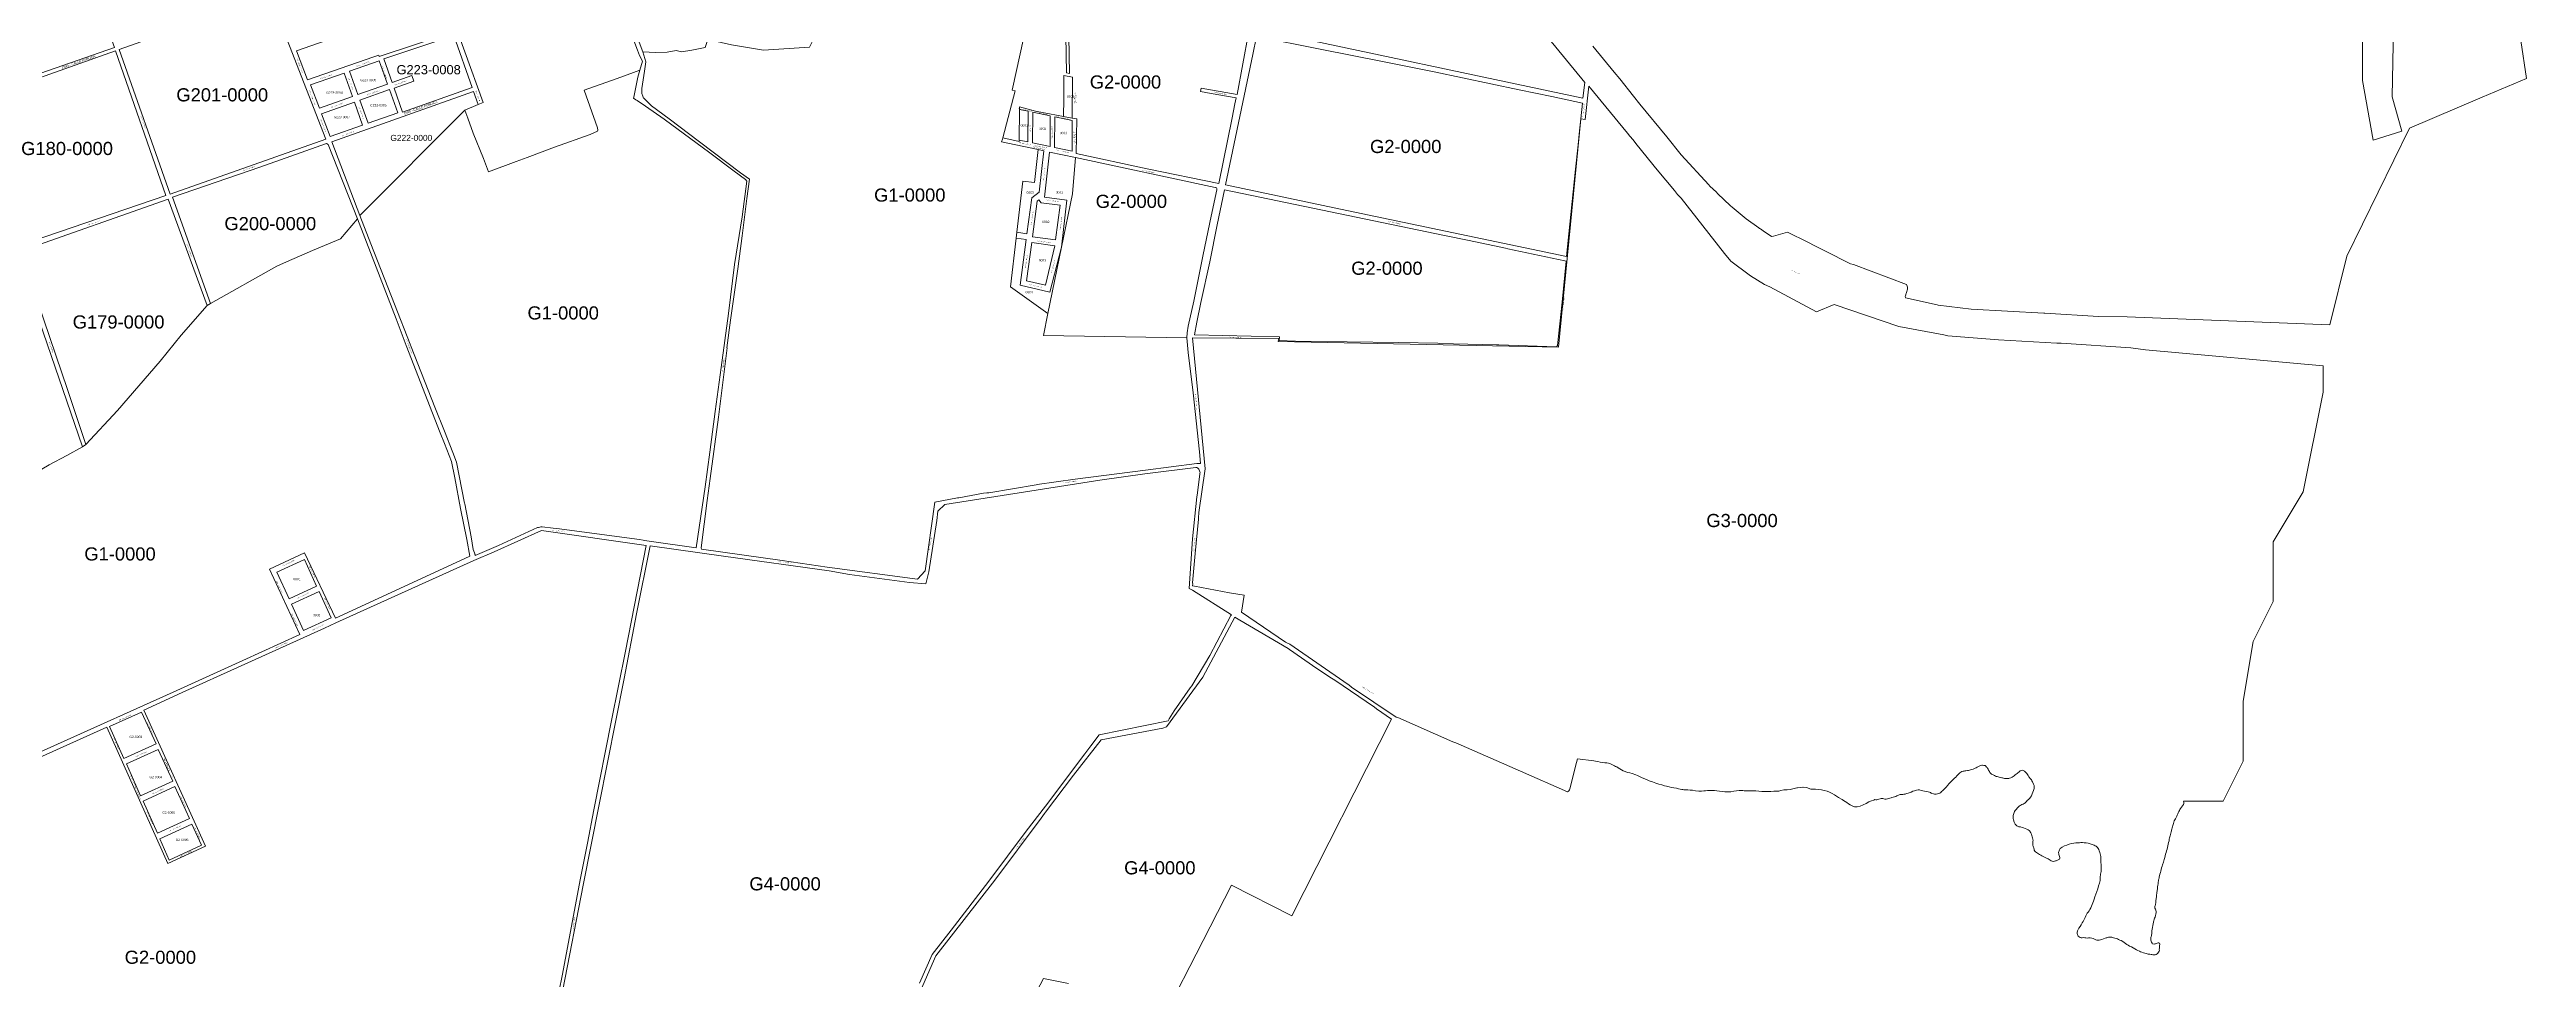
# Model space of a CAD drawing. Header units: millimetres. Extents: x -1182 to 19581, y -461 to 14363.
# Drawn here: x 11095 to 19581, y 5110 to 8297 of the extents above; entities that cross this region are included whole.
import ezdxf
from ezdxf.enums import TextEntityAlignment as Align

# ---------------------------------------------------------------- set-up
doc = ezdxf.new("R2010")
doc.units = ezdxf.units.MM
doc.layers.add('Calle_id', color=7, linetype='Continuous')
doc.layers.add('Manzana_Id', color=6, linetype='Continuous')
doc.layers.add('Manzana', color=4, linetype='Continuous', lineweight=9)
doc.styles.add('Calle_Id', font='@Arial Unicode MS')
doc.styles.add('Manzana', font='@Arial Unicode MS')

msp = doc.modelspace()

# ---------------------------------------------------------------- linework, layer by layer
at = {"layer": 'Manzana'}
for points in [[(13127.6, 8288.4), (12916, 8851.4), (13040.6, 8894.9), (13150.6, 8932.8), (13439.9, 9037.6), (13509.9, 8863.4), (13667, 8496.6), (13725.6, 8356)], [(13118, 8225.8), (13127.3, 8257.3), (13116.2, 8276.4), (13109.4, 8295.1), (12900.5, 8846.9), (12628.6, 8750.7), (12384.2, 8664.1), (12455.6, 8462.4), (12581, 8114.9), (12563.4, 8108)], [(16382.6, 8307.8), (16455.1, 8219.3), (16474.7, 8196.1), (16521.9, 8137.2), (16543.2, 8109.1), (16635.9, 7997.5), (16685.7, 7936), (16780.3, 7832.6), (16783.2, 7829.1), (16806.1, 7808.1), (16809.3, 7803.4), (16853.9, 7761.7), (16860.1, 7756.3), (16908.3, 7717.2), (16951.1, 7685.4), (16953.7, 7683.3), (16956.5, 7682), (16966.1, 7675.9), (16994.8, 7655.8), (17001.2, 7657.2), (17049.6, 7670.9), (17081.9, 7655.4), (17087.2, 7652.6), (17265.8, 7562.5), (17275.5, 7559.8), (17457.5, 7492.1), (17459.7, 7485.4), (17460.5, 7482.9), (17461.1, 7479.4), (17460.8, 7475.7), (17459.8, 7472.2), (17458.5, 7468.1), (17457.1, 7464.4), (17456, 7461.2), (17455.4, 7458.7), (17454.9, 7455.7), (17453.6, 7453.1), (17452.3, 7450.6), (17453.7, 7445.5), (17562.7, 7421.5), (17566, 7421.2), (17679, 7407.3), (17927.7, 7393.8), (17931.5, 7393.6), (18115.2, 7382), (18213, 7381.2), (18907.5, 7354), (18966.2, 7588.5), (19180.8, 8027.1), (19429.1, 8133), (19581.1, 8197), (19523.4, 8589)], [(14465.6, 8493.3), (14432.8, 8339.5), (14393.3, 8157.6), (14403, 8155.3), (14361.2, 7993.8)], [(19126.5, 8432.8), (19121.4, 8135), (19153.7, 8017.1), (19056, 7986.5), (19019.8, 8190.8), (19019.7, 8470.8)], [(13127.6, 8288.4), (13171, 8286.6), (13211.3, 8287.9), (13242.2, 8293.3), (13260.5, 8289.2), (13295.9, 8295.1), (13341.3, 8304.2), (13350.4, 8331.5), (13432.2, 8313.3), (13541.3, 8295.1), (13698.5, 8305), (13712, 8330.5), (13715.2, 8336.5), (13718.1, 8341.9), (13719.5, 8344.6), (13725.6, 8356)], [(13127.6, 8288.4), (13138.6, 8254.7), (13133.8, 8222.1), (13124.3, 8163.5), (13124.6, 8146.6), (13127.9, 8136.4), (13130.5, 8130.4), (13130.9, 8129.7), (13157.9, 8103.3), (13218.5, 8059.8), (13321.6, 7980.5), (13462.7, 7874.8), (13493.9, 7852), (13483.9, 7785.8), (13468.1, 7657.9), (13453.7, 7545.8), (13428.6, 7369.7), (13415.8, 7274.3), (13416.6, 7274.2), (13387, 7036.7), (13358.7, 6826.6), (13348.5, 6751.3), (13327.3, 6589), (13328.8, 6584.5), (13605.4, 6545.9), (13759.7, 6523.4), (14068.6, 6481.6), (14094.9, 6511), (14128.3, 6746.1), (14206.3, 6760.3), (14210.7, 6761.1), (14295.4, 6776.6), (14307, 6777.7), (14313.4, 6778.3), (14475.2, 6805.6), (14478.9, 6805.9), (14609.4, 6824.5), (14850.2, 6855.1), (15026.3, 6878.9), (15038.2, 6878.1), (15034.6, 6918.1), (15013.4, 7120.9), (14996.7, 7259.2), (14991.8, 7309)], [(12158.9, 7728.5), (12062.1, 7980.5), (12547.3, 8153.3), (12563.4, 8108)], [(12158.9, 7728.5), (12196.5, 7631.1), (12277, 7424.7), (12330.4, 7287.2), (12334.6, 7278.2), (12415.6, 7071.2), (12448.1, 6988.8), (12476.8, 6916.6), (12489.6, 6883), (12517.2, 6742.6), (12517.9, 6740.2), (12539.8, 6626.8), (12546.8, 6584.1), (12553, 6566.4), (12552.8, 6566.3), (12554, 6562.8), (12633.9, 6597.5), (12767.3, 6658.5), (12770.6, 6659.5), (12774.6, 6660.4), (12779, 6661.1), (12783.4, 6661.3), (12821, 6656.9), (12833.6, 6655.3), (13116, 6617.5), (13128.6, 6615.7), (13134, 6614.8), (13157.7, 6611.5), (13311.2, 6589.3), (13341, 6798.1), (13357, 6917.6), (13375.5, 7056.3), (13396, 7206.9), (13421, 7392), (13442.2, 7560), (13467.7, 7723), (13484, 7846.2), (13479.6, 7851.6), (13440.3, 7880.3), (13357.6, 7942.5), (13201.1, 8058.1), (13137.5, 8102.2), (13108.8, 8122.3), (13104.2, 8124.6), (13096.4, 8129.7), (13097.4, 8134), (13110.9, 8201.8), (13118, 8225.8)], [(12518.3, 8088.6), (12528.1, 8061.5), (12546.7, 8010.2), (12581.6, 7923.6), (12599.2, 7878.1), (12694.2, 7912.6), (12731.7, 7926.6), (12825.8, 7961.7), (12947.2, 8005.9), (12972.8, 8017.3), (12974.2, 8020.1), (12972.3, 8028.2), (12927.5, 8157), (13039.5, 8197.8), (13118, 8225.8)], [(12158.9, 7728.5), (12518.3, 8088.6)], [(12563.4, 8108), (12518.3, 8088.6)], [(14482.1, 7953.8), (14357.1, 7980.3), (14360.1, 7989.5), (14361.2, 7993.8)], [(11646.5, 7426.1), (11517.2, 7790.7), (11815.9, 7893.9), (12044.2, 7974.6), (12050.2, 7971.9), (12149.9, 7716.9)], [(14409.1, 7670.5), (14429.3, 7845.4), (14469.2, 7840.8), (14482.1, 7953.8)], [(14482.1, 7953.8), (14501.8, 7949.6), (14485.6, 7808.2), (14460.3, 7788.2), (14444, 7665.8), (14409.1, 7670.5)], [(14609.8, 7927.1), (14521.3, 7945.6), (14503.7, 7790.6), (14580.3, 7780.4), (14562.5, 7620.1)], [(14609.8, 7927.1), (14600.1, 7801.8), (14562.5, 7620.1)], [(14991.8, 7309), (14993.3, 7325.8), (14996.4, 7349.2), (15015.6, 7434.8), (15048, 7594.6), (15075.5, 7726.2), (15094.3, 7815.5), (15094.6, 7818.3), (15094.2, 7821), (15092.9, 7823.2), (15090.4, 7824.4), (15089.2, 7824.3), (14609.8, 7927.1)], [(11220.2, 6943.4), (11157.1, 7131.7), (10995.8, 7605.5), (11501.6, 7784.1), (11635.6, 7419.9)], [(14462.7, 7654.8), (14479, 7777.4), (14485.1, 7782.3), (14492.1, 7771.9), (14557.8, 7763.2), (14542, 7644.2), (14462.7, 7654.8)], [(11646.5, 7426.1), (11873.6, 7554.9), (11906.7, 7569.4), (11996, 7607.7), (12092.4, 7648.6), (12149.9, 7716.9)], [(14406.8, 7650.6), (14387.5, 7483.3), (14515.2, 7392.2)], [(14409.1, 7670.5), (14406.8, 7650.6)], [(14562.5, 7620.1), (14522.8, 7465), (14420.5, 7489.2), (14441.3, 7645.9), (14406.8, 7650.6)], [(10771.5, 6692.7), (10503.1, 7434.1), (10614.3, 7473), (10795, 7536.4), (10980.2, 7601.2), (11207.8, 6935.5)], [(14562.5, 7620.1), (14515.2, 7392.2)], [(11635.6, 7419.9), (11546.6, 7317.9), (11474, 7229.2), (11328.7, 7059.9), (11220.2, 6943.4)], [(11635.6, 7419.9), (11646.5, 7426.1)], [(14515.2, 7392.2), (14500.5, 7316.9), (14991.8, 7309)], [(11207.8, 6935.5), (11154.1, 6905.7), (11094.6, 6873.7), (11043.3, 6844.6), (10995.9, 6818), (10938.8, 6786.3), (10879.8, 6754.1), (10824, 6723.8), (10771.5, 6692.7)], [(11207.8, 6935.5), (11220.2, 6943.4)], [(12854.1, 5074.9), (12923.8, 5433.1), (12978.3, 5710), (13064, 6141.3), (13106.7, 6363.7), (13153.5, 6596), (13404.6, 6560.7), (13766.2, 6510.5), (13836.1, 6498.3), (14041, 6470.3), (14097.4, 6465.5), (14107.8, 6507.5), (14134.9, 6683.2), (14138.4, 6714.8), (14162.2, 6737.9), (14693.2, 6821.5), (14847.4, 6843), (15022.1, 6864.7), (15025.4, 6864.2), (15028.5, 6863.5), (15030.7, 6861.4), (15032.7, 6858.9), (15034.2, 6856.3), (15035.2, 6853.6), (15037.1, 6847.6), (15036.3, 6844.9), (15035.6, 6841.7), (15027.2, 6770.2), (15026.4, 6764.1), (15011.1, 6619.9), (15000, 6450.5), (15010.7, 6444.4), (15144.4, 6359.9), (15142.9, 6357.5), (15070.6, 6220.7), (15008.3, 6116.6), (15003.5, 6109.9), (14947.7, 6031.2), (14930.9, 6003.2), (14927.2, 5997.2), (14691.8, 5949), (14663, 5910.5), (14642.4, 5883.1), (14507, 5703.9), (14441.5, 5618.2), (14312.9, 5447.7), (14184.6, 5279.4), (14119.7, 5196), (14075.4, 5098)], [(12840.4, 5066.6), (12852.5, 5129.2), (12913.7, 5451.8), (12938.1, 5577.4), (12960.3, 5692), (13020.4, 5997.9), (13068.3, 6235), (13138.9, 6597.6), (12781.1, 6648.3), (12618.6, 6575.5), (12548.6, 6545.6), (12076.1, 6332.7), (12036.9, 6314.7), (11752.3, 6185.1), (11549.2, 6093.2), (11418.5, 6033.5), (11629.4, 5566.7), (11500.2, 5508.3), (11291.1, 5975.2), (11061.1, 5871.2)], [(14935.8, 5025.6), (15023.3, 5197.4), (15145.1, 5434), (15351.2, 5328.9), (15693.3, 6002), (15641.4, 6038.1), (15634.2, 6043.8), (15498.7, 6135.7), (15487.2, 6143.4), (15436.7, 6176.5), (15343.2, 6241), (15338.8, 6244.7), (15173.6, 6341.7), (15168, 6344.9), (15156.6, 6352.2), (15046, 6146), (14921.5, 5976.2), (14909.3, 5971.9), (14697.9, 5931.8), (14603.6, 5810), (14507.3, 5683.9), (14504.2, 5678.8), (14492.1, 5663.6), (14333.8, 5450.4), (14132.3, 5191.6), (13919.5, 4706.1)], [(14248.3, 4633.9), (14501.1, 5114.3), (14586.4, 5096.8)]]:
    msp.add_lwpolyline(points, dxfattribs=at)
for points in [[(15338.3, 8872.9), (15878.8, 8764.6), (16355.6, 8183.7), (16348.3, 8129.8), (15239.1, 8364.8)], [(10977.7, 8461.5), (10726.2, 8373.8), (10639.2, 8619.1), (11141.6, 8795.6), (11317.7, 8303.4), (11065.6, 8216.1)], [(12476.9, 8355.8), (12408.2, 8553.1), (12140.4, 8461.1), (12170.9, 8372.3), (11941.6, 8292.4), (11979.6, 8192.4), (12206.2, 8271.2), (12223.4, 8277.2), (12225, 8272.6)], [(11850.7, 8480.8), (11334.3, 8296.7), (11508.6, 7801.3), (12041.6, 7989.7)], [(12337.1, 8207.5), (12269, 8183.3), (12240.3, 8265), (12480.9, 8344.5), (12542.8, 8166.8), (12304.4, 8082.4), (12275.7, 8164.1), (12343.8, 8188.5)], [(16341.1, 8059), (16347.1, 8112.9), (16241.7, 8136.2), (16130.3, 8158.8), (15839.3, 8220.4), (15662.3, 8255.4), (15448.5, 8298.4), (15230.2, 8341.2), (15217.2, 8280), (15123.9, 7833.1), (15517.9, 7749.7), (16292.6, 7587.9), (16323.5, 7886.7), (16332.4, 7970.2), (16336.5, 8017.7)], [(11321.7, 8292.2), (11494.2, 7796.3), (10988.8, 7624.2), (10818.4, 8114)], [(12123.5, 8222.5), (12224.8, 8258), (12253, 8178.3), (12151.8, 8142.5)], [(11989.9, 8175.7), (12104.6, 8215.9), (12133.1, 8135.6), (12020.3, 8095.4)], [(12158.7, 8123.2), (12259.7, 8159.5), (12288.1, 8079.4), (12186.8, 8043.9)], [(16341.1, 8059), (16356, 8056.5), (16369.1, 8171.4), (16501.8, 8009.9), (16509.5, 8000.3), (16520.4, 7987.4), (16530.4, 7974.4), (16588.2, 7903), (16592.8, 7897.4), (16602.4, 7884.7), (16661.8, 7813.6), (16673.1, 7800.3), (16672.4, 7800.1), (16685.2, 7787), (16833.8, 7597.4), (16855.6, 7572), (16918.5, 7524.3), (16923.2, 7521.3), (16970.9, 7492), (16989.4, 7483.9), (17149.1, 7398.5), (17208.9, 7423.1), (17431.1, 7348.3), (17585.4, 7318.7), (17598.6, 7316.1), (17772.6, 7301.7), (17971.8, 7290.6), (17977.4, 7290.7), (17986.9, 7290.3), (18225.7, 7274.4), (18275.9, 7268.3), (18884.1, 7212.9), (18884.1, 7123.2), (18815.7, 6781.4), (18713.1, 6610.5), (18713.1, 6405.5), (18644.7, 6268.8), (18610.4, 6063.7), (18610.4, 5858.6), (18542, 5721.9), (18406, 5721.3), (18406.9, 5717.2), (18407.3, 5713.5), (18405.8, 5709.9), (18402.8, 5705.7), (18399.2, 5700.9), (18396.3, 5696.5), (18394.1, 5692.6), (18392.4, 5689.3), (18390.4, 5685.7), (18388.4, 5681.7), (18386.2, 5677.8), (18384.5, 5673.9), (18383.1, 5670.2), (18382, 5667.2), (18380.2, 5663.4), (18378.7, 5661), (18376.4, 5657.3), (18374.3, 5653.5), (18372.5, 5649.4), (18371.7, 5645.4), (18371, 5641.2), (18369.8, 5637.5), (18368.4, 5633.8), (18367.3, 5629.8), (18366.3, 5625.6), (18365.5, 5622.2), (18364.8, 5619.5), (18363.9, 5616.5), (18361.5, 5607.6), (18360.2, 5602.2), (18358.6, 5596.3), (18357.4, 5590.7), (18356.6, 5585.4), (18355.1, 5580.1), (18353.8, 5574.5), (18352.4, 5568.6), (18351.2, 5562.7), (18349.6, 5556.8), (18347.9, 5551.3), (18346.3, 5545.7), (18344.8, 5540.3), (18343.3, 5534.5), (18341.7, 5528.1), (18340.1, 5522), (18338.8, 5516.8), (18337.5, 5512.8), (18334.7, 5503.8), (18333.1, 5498.3), (18331.2, 5492.8), (18329.5, 5487.2), (18328.4, 5481.8), (18326.8, 5476.8), (18325.3, 5471.4), (18324.1, 5466), (18323.1, 5461.6), (18322.5, 5458.5), (18321.6, 5454.3), (18320.9, 5451.8), (18320.4, 5448.4), (18319.7, 5443.7), (18318.8, 5438.5), (18318.3, 5433.1), (18317.5, 5428.4), (18317.1, 5424), (18316.5, 5420.4), (18316, 5416.7), (18315.4, 5413.1), (18314.7, 5409.4), (18314.2, 5405.3), (18314, 5401), (18313.7, 5396.8), (18313.1, 5393), (18312.4, 5389.5), (18312, 5385.9), (18311.4, 5382.6), (18311.1, 5379.8), (18310.9, 5376.5), (18311, 5373.3), (18311, 5372.4), (18310.3, 5369.3), (18309.8, 5366.5), (18309.1, 5363.6), (18308.2, 5360.8), (18308, 5357.7), (18308.2, 5354.9), (18309.7, 5351.1), (18312.3, 5343.3), (18312.3, 5339.4), (18311.3, 5334.3), (18310.1, 5329.3), (18308.5, 5324.3), (18307, 5320.7), (18306.1, 5317.7), (18305.4, 5315.3), (18304.4, 5312), (18303.3, 5307.1), (18302.1, 5301.3), (18300.8, 5295.1), (18299.8, 5288.8), (18298.8, 5283.2), (18298, 5277.7), (18297.4, 5272), (18297.3, 5267.1), (18296.9, 5263.3), (18296.2, 5260.3), (18295.1, 5257.5), (18294.2, 5253.9), (18293.7, 5249.6), (18294, 5245), (18295, 5242), (18296.7, 5237.9), (18298.4, 5234.9), (18300.4, 5232.7), (18305.5, 5232), (18308.2, 5232.3), (18310.7, 5232.6), (18319.1, 5235.5), (18321.7, 5236.2), (18323.7, 5234.7), (18324.5, 5231.7), (18323.5, 5226.2), (18323.4, 5222.3), (18323.5, 5218), (18323.3, 5213.9), (18323.4, 5210.3), (18322.6, 5207.4), (18320.5, 5203.8), (18318, 5200.1), (18315.8, 5198.2), (18312.8, 5195.9), (18309.4, 5194.5), (18305, 5194.5), (18301.6, 5195.1), (18297.8, 5195.5), (18294.8, 5196), (18290.4, 5196.8), (18284.9, 5197.7), (18278.7, 5199), (18273.4, 5200.6), (18268.5, 5202.2), (18263.4, 5203.8), (18259.1, 5205.6), (18254.9, 5207.3), (18250, 5209.5), (18245.3, 5212.3), (18239.8, 5215.3), (18233.8, 5218.6), (18227.6, 5221.8), (18221.6, 5224.9), (18216.5, 5227.6), (18212.1, 5230.3), (18207.9, 5233.6), (18198, 5240.7), (18192.8, 5243.5), (18188.3, 5245.7), (18183.9, 5247.6), (18179.7, 5249.4), (18175.3, 5250.9), (18170.7, 5252.4), (18166.6, 5253.5), (18163.1, 5254.5), (18160.5, 5255.4), (18155.9, 5255.9), (18152.9, 5255.7), (18149.5, 5254.9), (18146.4, 5254.3), (18143.7, 5253.7), (18141, 5252.9), (18138.2, 5251.8), (18126.3, 5247.7), (18122.2, 5246.6), (18117.4, 5245.5), (18112.9, 5245.1), (18108.8, 5245.2), (18106, 5246.1), (18103.7, 5247.3), (18101, 5248.6), (18097.2, 5250.5), (18092.1, 5252.5), (18086.3, 5253.3), (18080.6, 5252.8), (18075.8, 5252.3), (18071.7, 5252.9), (18067.9, 5253.6), (18064.8, 5254), (18059.5, 5253.3), (18055.9, 5253.7), (18051.9, 5254.4), (18048.2, 5256.2), (18045.5, 5258.3), (18043.8, 5261.2), (18042.9, 5264.2), (18042.2, 5267.2), (18041.9, 5271.8), (18042.7, 5276.9), (18045.1, 5281.5), (18048, 5286.3), (18051.9, 5292.1), (18055.9, 5298.1), (18059.5, 5304), (18062.9, 5309.6), (18066, 5315.9), (18068.9, 5322.6), (18071.5, 5328.6), (18074, 5333.3), (18076.2, 5337.3), (18079.3, 5341.6), (18082.6, 5345.9), (18085.6, 5350.5), (18088.4, 5355.6), (18090.8, 5361.4), (18093.4, 5367.2), (18098, 5378.5), (18100.1, 5385.5), (18102.9, 5393.9), (18105.6, 5403.1), (18108.9, 5412.1), (18112.1, 5421.2), (18115.2, 5430.9), (18118.3, 5441), (18120.2, 5450), (18120.8, 5457.5), (18120.9, 5463.5), (18121.3, 5468.2), (18122.2, 5471.8), (18122.8, 5475.5), (18123.6, 5480.2), (18123.9, 5486.4), (18123.7, 5494.2), (18123.7, 5503.1), (18123.4, 5512.3), (18123.4, 5520.7), (18123.2, 5527.2), (18122.7, 5532), (18122.1, 5536.1), (18120.8, 5540.5), (18119.1, 5545.7), (18117.2, 5551), (18115.5, 5555.7), (18113.8, 5559.2), (18112, 5562.5), (18109.5, 5565.1), (18107, 5566.7), (18103.8, 5568.2), (18099.5, 5570.4), (18093.5, 5572.9), (18086.7, 5575.7), (18079.9, 5577.7), (18072.7, 5578.5), (18065.8, 5578.8), (18059.7, 5579.3), (18054.2, 5579.3), (18049.3, 5578.9), (18044, 5578.6), (18037.4, 5578.4), (18030.4, 5577.4), (18022.6, 5575.9), (18014.7, 5573.7), (18006.7, 5570.9), (17998.8, 5567.9), (17990.7, 5564.3), (17984.1, 5559.7), (17980.9, 5554.9), (17979.8, 5551.3), (17978.9, 5548.6), (17978.3, 5545.9), (17978.5, 5541.3), (17979.4, 5538.7), (17980.6, 5535.2), (17981.8, 5531.9), (17982.4, 5528.8), (17982.1, 5525.8), (17981.1, 5522.4), (17978.9, 5521.2), (17976.5, 5519.9), (17970, 5517.4), (17967.2, 5516.6), (17963.7, 5515.7), (17959.7, 5515.1), (17956.2, 5515.7), (17952.7, 5517.3), (17949.3, 5519.2), (17945.8, 5521.3), (17942.1, 5523.7), (17938.5, 5525.5), (17934.4, 5527.5), (17930.3, 5529.5), (17925.9, 5531.7), (17921.2, 5534.2), (17916.8, 5536.5), (17912.8, 5539), (17905.7, 5543.1), (17902.4, 5545.2), (17899.3, 5547.7), (17896.7, 5550.4), (17895, 5553.5), (17894.1, 5556.1), (17892.8, 5561.2), (17891.8, 5564.2), (17890.9, 5566.9), (17890.2, 5569.5), (17890, 5573.5), (17890, 5576.1), (17889.9, 5579), (17890.3, 5584.3), (17890.6, 5587.1), (17890.1, 5591), (17889.2, 5595.3), (17887.9, 5599.1), (17884.8, 5607.9), (17883, 5612.5), (17881.3, 5616.1), (17879.7, 5618.5), (17877.5, 5620.7), (17874.2, 5622.9), (17869.3, 5625.1), (17864.1, 5627.4), (17858.4, 5629.6), (17852.9, 5631.6), (17847.7, 5632.9), (17841.7, 5634), (17837.7, 5636), (17835.5, 5637.4), (17833.4, 5638.9), (17831.4, 5640.6), (17829.7, 5642.5), (17828.2, 5644.7), (17826.1, 5649.3), (17823.2, 5657.8), (17822.2, 5661.5), (17822.3, 5664.4), (17822.6, 5668.2), (17823.1, 5672), (17823.8, 5675.8), (17824.7, 5679.4), (17825.9, 5682.7), (17827.5, 5686), (17829.5, 5689.3), (17831.5, 5691.8), (17833.7, 5694.5), (17836.6, 5697.3), (17839.7, 5700.9), (17843.1, 5704.5), (17846.2, 5706.9), (17849.2, 5708.1), (17852.6, 5709.6), (17857, 5711.5), (17860.6, 5713.7), (17862.8, 5715), (17866.7, 5718.8), (17872, 5724.5), (17874.5, 5726.5), (17876.5, 5728.7), (17879.1, 5731.6), (17882, 5735.4), (17885, 5740.1), (17888, 5746), (17890.5, 5752), (17892.5, 5757.6), (17893.7, 5761.6), (17894.2, 5764.8), (17894.7, 5767.3), (17894.8, 5770), (17894.4, 5774.9), (17892.6, 5780.1), (17890.5, 5784.9), (17889.2, 5787.1), (17886.9, 5790.9), (17884.8, 5794.2), (17881.8, 5798.1), (17879.9, 5800.4), (17878.1, 5802.8), (17876.4, 5805), (17875, 5807.4), (17873.6, 5809.9), (17872.1, 5812.3), (17869.4, 5816.1), (17866.1, 5819.5), (17863.5, 5821.8), (17861.1, 5823.9), (17858.7, 5825.4), (17854.2, 5827.3), (17849.4, 5826.8), (17846.3, 5825.2), (17844.5, 5823.3), (17841.9, 5821.2), (17839, 5818.7), (17835.9, 5816.3), (17832.7, 5813.8), (17829.5, 5811.2), (17826.3, 5808.4), (17822.5, 5805.7), (17818.7, 5803.1), (17814.5, 5801.4), (17810.5, 5800.3), (17807.4, 5799.6), (17804.6, 5799.5), (17801.4, 5799.5), (17795.8, 5799.3), (17793, 5799.6), (17790, 5800.3), (17786.5, 5800.9), (17783.2, 5801.6), (17779.3, 5802.5), (17775.1, 5803.3), (17771.1, 5804.4), (17767.5, 5805.4), (17764.8, 5806.4), (17761.9, 5807.6), (17758.7, 5809), (17751.7, 5812.3), (17748.5, 5814.1), (17746.2, 5815.8), (17743, 5819.9), (17741, 5823.2), (17738.2, 5828), (17736.7, 5830.9), (17735.1, 5834.1), (17733.7, 5836.5), (17731.4, 5838), (17729.4, 5841.8), (17727.1, 5843.1), (17724.5, 5843.4), (17721.5, 5844.1), (17717.5, 5844.3), (17714.7, 5844.4), (17710.9, 5843.9), (17708.1, 5842.8), (17699.7, 5838), (17695.3, 5835.3), (17692.9, 5834.3), (17685.5, 5831.5), (17679.2, 5829.4), (17676, 5828.4), (17673.2, 5827.7), (17669.7, 5826.8), (17666.2, 5826), (17660.6, 5825.2), (17656.9, 5825.2), (17654.2, 5824.7), (17650.9, 5823.9), (17647.1, 5822.6), (17643.5, 5820.8), (17640, 5818.2), (17636.5, 5815.4), (17633, 5812), (17629.4, 5808.1), (17625.7, 5804.1), (17621.6, 5799.9), (17616.1, 5794.9), (17609.9, 5788.6), (17603.6, 5781.7), (17598, 5775.2), (17594.2, 5770.6), (17592, 5768), (17589.8, 5765.8), (17587.5, 5763.6), (17585.5, 5761.5), (17583.2, 5759.4), (17580.6, 5756.8), (17577.5, 5754.3), (17574.6, 5751.6), (17571.6, 5749.2), (17567.9, 5747.7), (17563.4, 5746.4), (17558.2, 5745.6), (17553.3, 5745.6), (17549.5, 5746.1), (17544.4, 5747.7), (17542.1, 5749.1), (17539.3, 5750.8), (17535.5, 5752.4), (17530.8, 5753.3), (17525.1, 5754.2), (17519, 5755.6), (17512.8, 5757), (17506.9, 5758.5), (17501.8, 5759.8), (17496.7, 5760.3), (17491, 5759.3), (17484.7, 5757.3), (17478.8, 5755.1), (17473.2, 5752.8), (17462.7, 5748.9), (17457.5, 5747.2), (17452.4, 5745.8), (17447.9, 5745), (17444.4, 5744.5), (17441.5, 5744.5), (17438.7, 5744.6), (17435.7, 5744.2), (17431.8, 5743), (17427.7, 5741.3), (17423.5, 5739.5), (17420.1, 5737.9), (17407.3, 5733.5), (17404.7, 5732.5), (17391.8, 5729.5), (17387.8, 5728.5), (17383.1, 5728.8), (17379.9, 5729.4), (17376.5, 5730.3), (17373.7, 5730.5), (17370.9, 5730.1), (17366.9, 5729.3), (17362.5, 5727.9), (17359.3, 5726.7), (17355.8, 5725.9), (17352.3, 5725.5), (17349.2, 5726.6), (17345.6, 5725.4), (17337.1, 5722.6), (17328.4, 5718.9), (17319.1, 5713.8), (17309, 5708.6), (17298.7, 5704), (17288.6, 5701.5), (17279.3, 5701.9), (17271.5, 5704.9), (17264.5, 5708.6), (17258.2, 5712.5), (17252.3, 5716.4), (17246.9, 5720.2), (17241.6, 5723.5), (17236.3, 5727.1), (17224.3, 5734.5), (17217.8, 5738.6), (17210.6, 5743.3), (17202.5, 5747.7), (17193.7, 5751.9), (17184.8, 5755.2), (17175.5, 5757.7), (17165.8, 5759.7), (17155.7, 5761.1), (17145.6, 5762), (17135.6, 5762.5), (17128.9, 5762.8), (17114.3, 5768.3), (17103.1, 5769.4), (17101.9, 5769.4), (17084.2, 5767.5), (17083, 5767.5), (17081.8, 5767.1), (17058.7, 5761.2), (17048.7, 5760.7), (17037.1, 5759.7), (17026.6, 5758), (17019.3, 5756.2), (17002.4, 5755.2), (16992.3, 5754.6), (16982, 5754.3), (16972, 5754.3), (16962, 5754.6), (16941.4, 5756.6), (16931.4, 5756.8), (16913.7, 5756.5), (16906.7, 5756.6), (16901.3, 5757.1), (16896.5, 5757.7), (16890.8, 5758.1), (16883.5, 5758.1), (16874.9, 5756.9), (16865.2, 5755.2), (16854.9, 5753.6), (16844.6, 5753), (16834.8, 5753.2), (16825.7, 5754), (16816.4, 5755.3), (16807.6, 5756.7), (16798.9, 5757.7), (16790.1, 5758), (16782, 5758.1), (16774.9, 5757.7), (16768.7, 5756.9), (16762.7, 5756.4), (16755.2, 5756.1), (16745.2, 5756.1), (16734.6, 5757), (16724.5, 5758.6), (16715.5, 5759.6), (16707.7, 5760.4), (16701.7, 5760.8), (16697.3, 5760.7), (16693.9, 5760.8), (16690.8, 5761), (16687, 5761.5), (16682.1, 5762.4), (16676, 5764), (16668.8, 5765.4), (16660.6, 5766.8), (16651.9, 5768.6), (16643.5, 5770.4), (16635.4, 5772.3), (16627.5, 5774.5), (16618.6, 5777), (16608.6, 5780), (16597.9, 5783.6), (16586.7, 5787.5), (16576, 5791.5), (16566.3, 5795.4), (16557.4, 5799.3), (16549.3, 5802.9), (16535.8, 5809.4), (16529.6, 5811.9), (16516.8, 5815.9), (16509, 5818), (16501, 5820.1), (16493.3, 5822.6), (16486.3, 5825.6), (16480.2, 5829), (16474.9, 5832.6), (16469.7, 5835.9), (16465.1, 5838.5), (16460.5, 5840.5), (16456.4, 5842.6), (16451.9, 5845), (16447.6, 5847.4), (16442.6, 5849.6), (16436.7, 5851.2), (16430.3, 5852.3), (16423.3, 5853.2), (16407.5, 5855.4), (16399.2, 5856.9), (16391.9, 5858.5), (16386.4, 5860.1), (16330.3, 5866.4), (16326.3, 5854), (16303.2, 5763.5), (16302.2, 5760.5), (16300.7, 5756.8), (16298.8, 5755.1), (16296.3, 5753.8), (16135, 5824.3), (15913.1, 5921.7), (15902.7, 5924.6), (15714.2, 6008.6), (15709.1, 6009.4), (15556.3, 6112.2), (15546.7, 6119.5), (15544.5, 6121.3), (15344.5, 6259.3), (15332.2, 6265), (15329.4, 6265.7), (15178.9, 6369.1), (15188.5, 6427), (15137.6, 6435.4), (15018.1, 6457.5), (15010.8, 6458.8), (15012.3, 6466.2), (15011.4, 6469.5), (15020.2, 6569.6), (15031.3, 6687.3), (15031.1, 6691.8), (15031.1, 6692), (15033.2, 6711), (15053.9, 6859.7), (15010.5, 7308.8), (15306.3, 7306.9), (15304.4, 7296.7), (16264.9, 7276.5)], [(12027.4, 8076.7), (12139.8, 8116.5), (12167.9, 8037.2), (12057.1, 7998.4)], [(16291, 7571.4), (16286.6, 7572.9), (16090.9, 7613.6), (16083.1, 7616.2), (15958.5, 7642.5), (15873.8, 7659.2), (15121.2, 7816.5), (15095.4, 7696.2), (15070.5, 7569.8), (15039.9, 7430.5), (15025.9, 7362.7), (15018.3, 7319.5), (15309.6, 7312.9), (15307.8, 7299.9), (15364.2, 7297.5), (15717.6, 7292.9), (15851.9, 7290.2), (15855.9, 7289.5), (16052.8, 7285), (16060.3, 7284.8), (16258.2, 7278.5), (16261.2, 7282.6), (16277.2, 7430.8)], [(14460.1, 7635), (14442.7, 7504.4), (14507.8, 7489), (14539.4, 7624.4)]]:
    msp.add_lwpolyline(points, close=True, dxfattribs=at)
at = {"layer": 'Manzana', "linetype": 'Continuous'}
for points in [[(14599.3, 8061.7), (14614.4, 8058.8), (14612.2, 7940.8), (14856.2, 7887.6), (15101, 7837.9), (15146.5, 8062.2), (15156.4, 8110.9), (15160.4, 8130.8), (15074.5, 8146.1), (15037.9, 8152.6), (15040.3, 8164.3), (15163.7, 8142.3), (15202.9, 8353.2), (14585.4, 8470.5), (14589.2, 8214.9), (14579.2, 8216.9), (14575.3, 8472.4), (14465.6, 8493.3)], [(14599.3, 8061.7), (14600.4, 8201.7), (14570.3, 8207.5), (14569.7, 8127.5), (14569.3, 8067.5)], [(14417.3, 7986.5), (14447.3, 7980.2), (14448.1, 8085), (14417.9, 8091.4)], [(14417.9, 8091.4), (14417.3, 7986.5)], [(14417.9, 8091.4), (14418, 8100.5), (14473.3, 8086), (14569.3, 8067.5)], [(14569.3, 8067.5), (14599.3, 8061.7)], [(14417.3, 7986.5), (14417.3, 7981.9), (14361.2, 7993.8)], [(10725.2, 5739.1), (11518.5, 6094.9), (11757.8, 6203.2), (11952.6, 6292.2), (11848.7, 6516), (11969.2, 6572), (12075.5, 6348.4), (12533.1, 6559.8), (12535.4, 6560.7), (12524.7, 6618.4), (12503.4, 6724.2), (12484.3, 6829.7), (12472.3, 6884.9), (12448.5, 6946.6), (12434, 6983.3), (12407, 7051.2), (12317.1, 7282.2), (12283.1, 7373.5), (12200.4, 7586.7), (12149.9, 7716.9)]]:
    msp.add_lwpolyline(points, dxfattribs=at)
for points in [[(14463.6, 8081.7), (14462.9, 7976.9), (14522.9, 7964.2), (14523.7, 8069.1)], [(14539.2, 8065.8), (14599.3, 8053.1), (14598.5, 7948.3), (14538.5, 7960.9)], [(11968.5, 6549.7), (12010.2, 6458.5), (11915.9, 6414.7), (11874.2, 6505.9)], [(12018.6, 6440.3), (11924.2, 6396.5), (11965.5, 6306.3), (12060.6, 6349.8)], [(11410.4, 6026.7), (11460.6, 5917.7), (11350.3, 5867.2), (11301.3, 5976.8)], [(11467.7, 5898.9), (11517.9, 5789.9), (11407.5, 5739.4), (11358.6, 5849)], [(11524.9, 5771.2), (11415.8, 5721.2), (11464.8, 5611.7), (11575.1, 5662.2)], [(11582.5, 5642.7), (11473.4, 5592.7), (11505.6, 5519.5), (11615.9, 5570.3)]]:
    msp.add_lwpolyline(points, close=True, dxfattribs=at)

# ---------------------------------------------------------------- texts
at = {"layer": 'Calle_id', "color": 7, "style": 'Calle_Id'}
for s, height, rotation, p in [('1594 - CALLE PUBLICA', 8, 19.20525, (11194.6, 8254.3, 1)), ('1624 - CALLE PUBLICA', 3, 19.07715, (12168.8, 8247.2)), ('1624 - CALLE PUBLICA', 3, 19.07715, (12043.6, 8203.9)), ('2007 - CALLE PUBLICA', 3, 289.67052, (12128.4, 8177.9)), ('1632 - CALLE PUBLICA', 3, 19.07715, (12203.7, 8148.6)), ('1652 - CALLE PUBLICA', 3, 348.71471, (15106.9, 8146.6, 1)), ('1981 - CALLE PUBLICA', 3, 289.69636, (11416.5, 8047.5, 1)), ('1632 - CALLE PUBLICA', 3, 19.07715, (12080.2, 8105.9)), ('2007 - CALLE PUBLICA', 3, 288.81609, (12163.1, 8079.9)), ('1640 - CALLE PUBLICA', 8, 19.6346, (12366.2, 8097.6, 1)), ('1640 - CALLE PUBLICA', 3, 20.08821, (12116.2, 8007.8)), ('1640 - CALLE PUBLICA', 3, 19.16774, (11779.8, 7889.7, 1)), ('1640 - CALLE PUBLICA', 3, 19.4459, (11246.4, 7702.9, 1)), ('1981 - CALLE PUBLICA', 3, 289.87685, (11574.1, 7609, 1)), ('1500 - RUTA 135', 3, 334.37146, (17075.4, 7535.6)), ('1712 - CALLE PUBLICA', 3, 358.69466, (15156.3, 7310.4, 1)), ('2051 - CALLE PUBLICA', 3, 82.3392, (13403.4, 7215.1, 1)), ('2131 - SÉRAPHIN DEGENEVE', 3, 275.18531, (15024.3, 7087.9, 1)), ('1726 - CALLE PUBLICA', 3, 8.11767, (14592, 6815)), ('1730 - CALLE PUBLICA', 3, 355.63782, (12836.2, 6647.7, 1)), ('2057 - CALLE PUBLICA', 3, 76.19495, (14112.7, 6604.3, 1)), ('1738 - CALLE PUBLICA', 3, 264.69417, (15017.3, 6599, 1)), ('1730 - CALLE PUBLICA', 3, 352.12102, (13614.7, 6539.6, 1)), ('1738 - CALLE PUBLICA', 3, 330.31545, (15611.9, 6101.4, 1)), ('2071 - CALLE PUBLICA', 3, 53.0766, (14421.5, 5578.8, 1)), ('2031 - CALLE PUBLICA', 3, 83.97867, (12891.1, 5300.8))]:
    msp.add_text(s, height=height, rotation=rotation, dxfattribs=at).set_placement(p, align=Align.MIDDLE)
at = {"layer": 'Calle_id', "style": 'Calle_Id'}
for s, rotation, p in [('2001 - DOMINGO MATHEU', 291.3037, (11952.3, 8242, 1)), ('2013 - CALLE PUBLICA', 287.67949, (12242.8, 8217.4, 1)), ('2001 - DOMINGO MATHEU', 291.3037, (11995.3, 8131.9)), ('1632 - CALLE PUBLICA', 20.38161, (12299.5, 8182.8)), ('2021 - LAS MORAS', 290.3661, (12562.4, 8137.7)), ('2137 - MIRASOLES', 89.4658, (14607.2, 8130.5)), ('2137 - MIRASOLES', 89.33062, (14611.2, 8131)), ('1676 - LAS CALANDRIAS', 348.72658, (14436.1, 8090)), ('1676 - LAS CALANDRIAS', 347.97418, (14492.7, 8078.2)), ('1676 - LAS CALANDRIAS', 347.97418, (14568.8, 8062)), ('2001 - DOMINGO MATHEU', 291.3037, (12033.5, 8033.9, 1)), ('1700 - LOS ZORZALES', 347.6895, (14436.2, 7974.2)), ('2147 - IRUPE', 270.10861, (14454.9, 8028.2)), ('2141 - LOS AROMOS', 89.12163, (14530.2, 8013.1)), ('2137 - MIRASOLES', 88.88616, (14605.4, 7996.8)), ('2137 - MIRASOLES', 89.23664, (14609.5, 7993.2)), ('1700 - LOS ZORZALES', 347.49315, (14483.9, 7958.5)), ('1700 - LOS ZORZALES', 349.43675, (14492.2, 7963.1)), ('2145 - CALLE PUBLICA', 83.24037, (14503.1, 7871.5)), ('1700 - LOS ZORZALES', 347.54043, (14566.8, 7947.9)), ('1700 - LOS ZORZALES', 348.30468, (14859.5, 7878.9, 1)), ('2149 - CALLE PUBLICA', 81.82246, (14461.5, 7719.3)), ('1704 - CALLE PUBLICA', 352.3936, (14530.7, 7778.6, 1)), ('2139 - CALLE PUBLICA', 83.3851, (14560.4, 7700.7)), ('1706 - CALLE PUIBLICA', 352.2974, (14501.9, 7637.9)), ('1700 - LOS ZORZALES', 348.2031, (15703.5, 7703.1, 1)), ('2149 - CALLE PUBLICA', 82.2974, (14441.4, 7570.6)), ('2139 - CALLE PUBLICA', 76.78091, (14534.2, 7554.1)), ('1708 - CALLE PUBLICA', 347.09557, (14473.8, 7486.8)), ('2111 - CALLE PUBLICA', 84.37205, (16281.7, 7427.6)), ('2001 - DOMINGO MATHEU', 289.01067, (12326.7, 7279.5)), ('1961 - DEMOCRACIA', 288.97547, (11101.2, 7275.6, 1))]:
    msp.add_text(s, height=3, rotation=rotation, dxfattribs=at).set_placement(p, align=Align.MIDDLE)
at = {"layer": 'Calle_id', "linetype": 'Continuous', "style": 'Calle_Id'}
for s, rotation, p in [('2111 - CALLE PUBLICA', 85.07489, (16351.3, 8089.2)), ('1724 - CALLE PUBLICA', 24.69025, (11913.4, 6536.9)), ('1983 - CALLE PUBLICA', 294.86796, (11882.4, 6454.6)), ('1987 - CALLE PUBLICA', 295.22201, (11994.6, 6507.9)), ('1728 - CALLE PUBLICA', 26.15522, (11964.3, 6426)), ('1987 - CALLE PUBLICA', 294.80275, (12046.6, 6396.4)), ('1983 - CALLE PUBLICA', 295.31439, (11934.6, 6343.2)), ('1730 - CALLE PUBLICA', 24.44186, (12015.5, 6316.6)), ('1730 - CALLE PUBLICA', 24.40153, (11889.1, 6255.3)), ('1730 - CALLE PUBLICA', 24.25839, (11353.7, 6007.1)), ('1955 - CALLE PUBLICA', 294.25839, (11439.4, 5971.4)), ('1951 - CALLE PUBLICA', 294.32253, (11324.2, 5918.1)), ('1732 - CALLE PUBLICA', 25.3315, (11409.6, 5882.2)), ('1955 - CALLE PUBLICA', 294.25839, (11495.9, 5846)), ('1955 - CALLE PUBLICA', 294.25839, (11497.5, 5846.8)), ('1951 - CALLE PUBLICA', 294.32253, (11381.3, 5791.7)), ('0 - ', 294.25839, (11517.4, 5802.5)), ('1951 - CALLE PUBLICA', 294.27688, (11397.7, 5748.9)), ('1951 - CALLE PUBLICA', 294.32253, (11438.7, 5664.7)), ('1736 - CALLE PUBLICA', 25.3315, (11466.8, 5755.2)), ('1955 - CALLE PUBLICA', 294.25839, (11553.6, 5718)), ('1742 - CALLE PUBLICA', 24.25839, (11524.5, 5627.2)), ('1955 - CALLE PUBLICA', 294.27581, (11602.1, 5610.5)), ('1746 - CALLE PUBLICA', 24.27581, (11563.7, 5541.7)), ('1746 - CALLE PUBLICA', 24.27581, (11564.4, 5537.6))]:
    msp.add_text(s, height=3, rotation=rotation, dxfattribs=at).set_placement(p, align=Align.MIDDLE)
at = {"layer": 'Manzana_Id', "style": 'Manzana'}
for s, height, p in [('G223-0008', 31.5, (12284.1, 8211.9)), ('0005', 8, (14442.5, 7802.7)), ('0001', 8, (14542.4, 7803.4)), ('0002', 8, (14496, 7702.2)), ('0003', 8, (14484.3, 7570.5)), ('0004', 8, (14439, 7461.6))]:
    msp.add_text(s, height=height, dxfattribs=at).set_placement(p)
for s, p in [('G201-0000', (11687, 8141.5)), ('G2-0000', (14781.5, 8185.5)), ('G180-0000', (11155.4, 7957.7)), ('G2-0000', (15741.5, 7964.6)), ('G1-0000', (14042.6, 7798.2)), ('G200-0000', (11851.7, 7700.3)), ('G2-0000', (14801.7, 7776.5)), ('G2-0000', (15677.1, 7547.5)), ('G179-0000', (11331.9, 7363.3)), ('G1-0000', (12855.1, 7394.3)), ('G3-0000', (16893.7, 6683)), ('G1-0000', (11336.8, 6568.5)), ('G4-0000', (14899.2, 5493.1)), ('G4-0000', (13615.2, 5438.2)), ('G2-0000', (11475.1, 5186.6))]:
    msp.add_text(s, height=45, dxfattribs=at).set_placement(p, align=Align.MIDDLE_CENTER)
at = {"layer": 'Manzana_Id', "linetype": 'Continuous', "style": 'Manzana'}
for s, height, p in [('G223-0004', 8, (12071.5, 8149)), ('G223-0005', 8, (12186.9, 8192.2)), ('G223-0007', 8, (12096.7, 8065.4)), ('G223-0006', 8, (12221.8, 8106)), ('G222-0000', 20.54, (12334.8, 7994))]:
    msp.add_text(s, height=height, dxfattribs=at).set_placement(p, align=Align.MIDDLE_CENTER)
for s, p in [('0004', (14581.4, 8131.7)), ('0001', (14422.3, 8032.9)), ('0002', (14485.3, 8021.4)), ('0003', (14556.2, 8006.7)), ('0001', (11930.4, 6478.5)), ('0002', (11998.1, 6355)), ('G2-0003', (11369.2, 5937.6)), ('G2-0004', (11437.7, 5800)), ('G2-0005', (11481.9, 5678.5)), ('G2-0006', (11527.6, 5585.3))]:
    msp.add_text(s, height=8, dxfattribs=at).set_placement(p)

doc.saveas('drawing.dxf')
